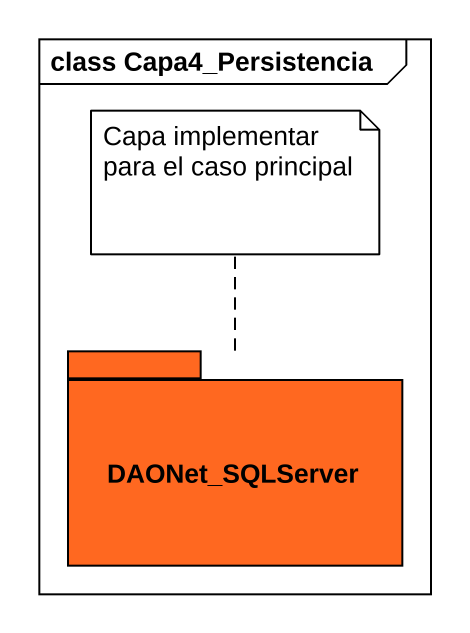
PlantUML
@startuml
mainframe class Capa4_Persistencia
package DAONet_SQLServer #FF6820 {
}
note top of DAONet_SQLServer : Capa implementar para el caso principal
@enduml
